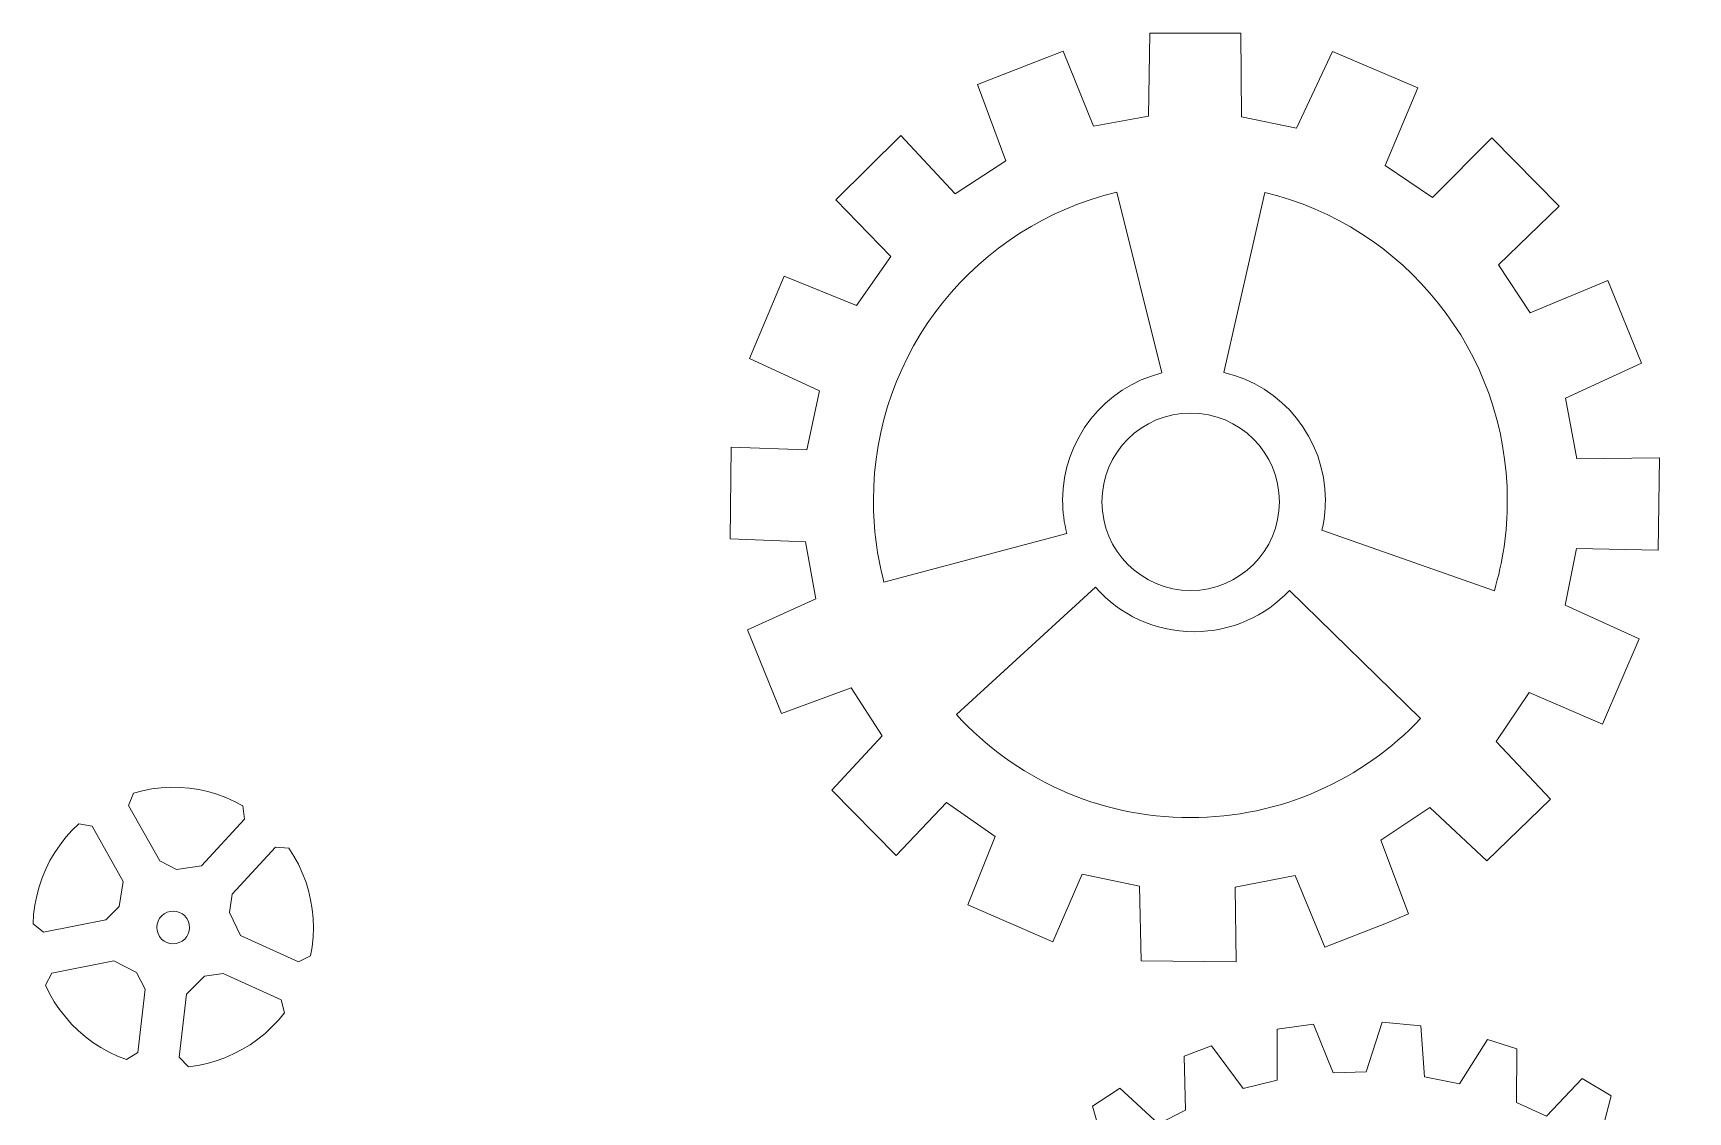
# Model space of a CAD drawing. Header units: centimetres. Extents: x -21.6 to 35.6, y -35.6 to 48.3.
# Drawn here: x 6.64 to 16.25, y 35.26 to 41.53 of the extents above; entities that cross this region are included whole.
import ezdxf

# ---------------------------------------------------------------- set-up
doc = ezdxf.new("R2010")
doc.units = ezdxf.units.CM
doc.header["$MEASUREMENT"] = 0
doc.layers.add('layer 1', color=7, linetype='Continuous')

msp = doc.modelspace()

# ---------------------------------------------------------------- linework, layer by layer
at = {"layer": 'layer 1', "color": 250, "lineweight": 9}
for points, knots in [([(14.62977, 36.41109), (14.62977, 36.41109), (14.50236, 36.35719), (14.50236, 36.35719), (14.50236, 36.35719), (14.50236, 36.35719), (14.14324, 36.21732), (14.14324, 36.21732), (14.14324, 36.21732), (14.14324, 36.21732), (13.97157, 36.63365), (13.97157, 36.63365), (13.97157, 36.63365), (13.97157, 36.63365), (13.62384, 36.56646), (13.62384, 36.56646), (13.62384, 36.56646), (13.62384, 36.56646), (13.62914, 36.13205), (13.62914, 36.13205), (13.62914, 36.13205), (13.62914, 36.13205), (13.07683, 36.1393), (13.07683, 36.1393), (13.07683, 36.1393), (13.07683, 36.1393), (13.06725, 36.57228), (13.06725, 36.57228), (13.06725, 36.57228), (13.06725, 36.57228), (12.73486, 36.64274), (12.73486, 36.64274), (12.73486, 36.64274), (12.73486, 36.64274), (12.56389, 36.2494), (12.56389, 36.2494), (12.56389, 36.2494), (12.56389, 36.2494), (12.07104, 36.46307), (12.07104, 36.46307), (12.07104, 36.46307), (12.07104, 36.46307), (12.22995, 36.86102), (12.22995, 36.86102), (12.22995, 36.86102), (12.22995, 36.86102), (11.94736, 37.05737), (11.94736, 37.05737), (11.94736, 37.05737), (11.94736, 37.05737), (11.65371, 36.75002), (11.65371, 36.75002), (11.65371, 36.75002), (11.65371, 36.75002), (11.28053, 37.12924), (11.28053, 37.12924), (11.28053, 37.12924), (11.28053, 37.12924), (11.57324, 37.44447), (11.57324, 37.44447), (11.57324, 37.44447), (11.57324, 37.44447), (11.39177, 37.72429), (11.39177, 37.72429), (11.39177, 37.72429), (11.39177, 37.72429), (10.98783, 37.57475), (10.98783, 37.57475), (10.98783, 37.57475), (10.98783, 37.57475), (10.79077, 38.06068), (10.79077, 38.06068), (10.79077, 38.06068), (10.79077, 38.06068), (11.18741, 38.2402), (11.18741, 38.2402), (11.18741, 38.2402), (11.18741, 38.2402), (11.12792, 38.57153), (11.12792, 38.57153), (11.12792, 38.57153), (11.12792, 38.57153), (10.69045, 38.58908), (10.69045, 38.58908), (10.69045, 38.58908), (10.69045, 38.58908), (10.69536, 39.12199), (10.69536, 39.12199), (10.69536, 39.12199), (10.69536, 39.12199), (11.13579, 39.10606), (11.13579, 39.10606), (11.13579, 39.10606), (11.13579, 39.10606), (11.20949, 39.45016), (11.20949, 39.45016), (11.20949, 39.45016), (11.20949, 39.45016), (10.80187, 39.6367), (10.80187, 39.6367), (10.80187, 39.6367), (10.80187, 39.6367), (11.00361, 40.11577), (11.00361, 40.11577), (11.00361, 40.11577), (11.00361, 40.11577), (11.42446, 39.94429), (11.42446, 39.94429), (11.42446, 39.94429), (11.42446, 39.94429), (11.62253, 40.22911), (11.62253, 40.22911), (11.62253, 40.22911), (11.62253, 40.22911), (11.30285, 40.55888), (11.30285, 40.55888), (11.30285, 40.55888), (11.30285, 40.55888), (11.68022, 40.93269), (11.68022, 40.93269), (11.68022, 40.93269), (11.68022, 40.93269), (11.99755, 40.5933), (11.99755, 40.5933), (11.99755, 40.5933), (11.99755, 40.5933), (12.29186, 40.78499), (12.29186, 40.78499), (12.29186, 40.78499), (12.29186, 40.78499), (12.12577, 41.2275), (12.12577, 41.2275), (12.12577, 41.2275), (12.12577, 41.2275), (12.49461, 41.37093), (12.49461, 41.37093), (12.49461, 41.37093), (12.49461, 41.37093), (12.62486, 41.42159), (12.62486, 41.42159), (12.62486, 41.42159), (12.62486, 41.42159), (12.80084, 40.98645), (12.80084, 40.98645), (12.80084, 40.98645), (12.80084, 40.98645), (13.12061, 41.04518), (13.12061, 41.04518), (13.12061, 41.04518), (13.12061, 41.04518), (13.1284, 41.52697), (13.1284, 41.52697), (13.1284, 41.52697), (13.1284, 41.52697), (13.65569, 41.52634), (13.65569, 41.52634), (13.65569, 41.52634), (13.65569, 41.52634), (13.66006, 41.04014), (13.66006, 41.04014), (13.66006, 41.04014), (13.66006, 41.04014), (13.97993, 40.97499), (13.97993, 40.97499), (13.97993, 40.97499), (13.97993, 40.97499), (14.1891, 41.41915), (14.1891, 41.41915), (14.1891, 41.41915), (14.1891, 41.41915), (14.68435, 41.20998), (14.68435, 41.20998), (14.68435, 41.20998), (14.68435, 41.20998), (14.49373, 40.7585), (14.49373, 40.7585), (14.49373, 40.7585), (14.49373, 40.7585), (14.76872, 40.5715), (14.76872, 40.5715), (14.76872, 40.5715), (14.76872, 40.5715), (15.11417, 40.91882), (15.11417, 40.91882), (15.11417, 40.91882), (15.11417, 40.91882), (15.5051, 40.52147), (15.5051, 40.52147), (15.5051, 40.52147), (15.5051, 40.52147), (15.15393, 40.18107), (15.15393, 40.18107), (15.15393, 40.18107), (15.15393, 40.18107), (15.33774, 39.90262), (15.33774, 39.90262), (15.33774, 39.90262), (15.33774, 39.90262), (15.78744, 40.09031), (15.78744, 40.09031), (15.78744, 40.09031), (15.78744, 40.09031), (15.98383, 39.60981), (15.98383, 39.60981), (15.98383, 39.60981), (15.98383, 39.60981), (15.54135, 39.40661), (15.54135, 39.40661), (15.54135, 39.40661), (15.54135, 39.40661), (15.60887, 39.05414), (15.60887, 39.05414), (15.60887, 39.05414), (15.60887, 39.05414), (16.08807, 39.05974), (16.08807, 39.05974), (16.08807, 39.05974), (16.08807, 39.05974), (16.08054, 38.52435), (16.08054, 38.52435), (16.08054, 38.52435), (16.08054, 38.52435), (15.60625, 38.53411), (15.60625, 38.53411), (15.60625, 38.53411), (15.60625, 38.53411), (15.54115, 38.20362), (15.54115, 38.20362), (15.54115, 38.20362), (15.54115, 38.20362), (15.97102, 38.00953), (15.97102, 38.00953), (15.97102, 38.00953), (15.97102, 38.00953), (15.7566, 37.51362), (15.7566, 37.51362), (15.7566, 37.51362), (15.7566, 37.51362), (15.33088, 37.69614), (15.33088, 37.69614), (15.33088, 37.69614), (15.33088, 37.69614), (15.13976, 37.41171), (15.13976, 37.41171), (15.13976, 37.41171), (15.13976, 37.41171), (15.45463, 37.07814), (15.45463, 37.07814), (15.45463, 37.07814), (15.45463, 37.07814), (15.08528, 36.71847), (15.08528, 36.71847), (15.08528, 36.71847), (15.08528, 36.71847), (14.75492, 37.0286), (14.75492, 37.0286), (14.75492, 37.0286), (14.75492, 37.0286), (14.47022, 36.8391), (14.47022, 36.8391), (14.47022, 36.8391), (14.47022, 36.8391), (14.62977, 36.41109), (14.62977, 36.41109)], [0, 0, 0, 0, 0.0149254, 0.0149254, 0.0149254, 0.0149254, 0.0298507, 0.0298507, 0.0298507, 0.0298507, 0.0447761, 0.0447761, 0.0447761, 0.0447761, 0.0597015, 0.0597015, 0.0597015, 0.0597015, 0.0746269, 0.0746269, 0.0746269, 0.0746269, 0.0895522, 0.0895522, 0.0895522, 0.0895522, 0.1044776, 0.1044776, 0.1044776, 0.1044776, 0.119403, 0.119403, 0.119403, 0.119403, 0.1343284, 0.1343284, 0.1343284, 0.1343284, 0.1492537, 0.1492537, 0.1492537, 0.1492537, 0.1641791, 0.1641791, 0.1641791, 0.1641791, 0.1791045, 0.1791045, 0.1791045, 0.1791045, 0.1940299, 0.1940299, 0.1940299, 0.1940299, 0.2089552, 0.2089552, 0.2089552, 0.2089552, 0.2238806, 0.2238806, 0.2238806, 0.2238806, 0.238806, 0.238806, 0.238806, 0.238806, 0.2537313, 0.2537313, 0.2537313, 0.2537313, 0.2686567, 0.2686567, 0.2686567, 0.2686567, 0.2835821, 0.2835821, 0.2835821, 0.2835821, 0.2985075, 0.2985075, 0.2985075, 0.2985075, 0.3134328, 0.3134328, 0.3134328, 0.3134328, 0.3283582, 0.3283582, 0.3283582, 0.3283582, 0.3432836, 0.3432836, 0.3432836, 0.3432836, 0.358209, 0.358209, 0.358209, 0.358209, 0.3731343, 0.3731343, 0.3731343, 0.3731343, 0.3880597, 0.3880597, 0.3880597, 0.3880597, 0.4029851, 0.4029851, 0.4029851, 0.4029851, 0.4179104, 0.4179104, 0.4179104, 0.4179104, 0.4328358, 0.4328358, 0.4328358, 0.4328358, 0.4477612, 0.4477612, 0.4477612, 0.4477612, 0.4626866, 0.4626866, 0.4626866, 0.4626866, 0.4776119, 0.4776119, 0.4776119, 0.4776119, 0.4925373, 0.4925373, 0.4925373, 0.4925373, 0.5074627, 0.5074627, 0.5074627, 0.5074627, 0.5223881, 0.5223881, 0.5223881, 0.5223881, 0.5373134, 0.5373134, 0.5373134, 0.5373134, 0.5522388, 0.5522388, 0.5522388, 0.5522388, 0.5671642, 0.5671642, 0.5671642, 0.5671642, 0.5820896, 0.5820896, 0.5820896, 0.5820896, 0.5970149, 0.5970149, 0.5970149, 0.5970149, 0.6119403, 0.6119403, 0.6119403, 0.6119403, 0.6268657, 0.6268657, 0.6268657, 0.6268657, 0.641791, 0.641791, 0.641791, 0.641791, 0.6567164, 0.6567164, 0.6567164, 0.6567164, 0.6716418, 0.6716418, 0.6716418, 0.6716418, 0.6865672, 0.6865672, 0.6865672, 0.6865672, 0.7014925, 0.7014925, 0.7014925, 0.7014925, 0.7164179, 0.7164179, 0.7164179, 0.7164179, 0.7313433, 0.7313433, 0.7313433, 0.7313433, 0.7462687, 0.7462687, 0.7462687, 0.7462687, 0.761194, 0.761194, 0.761194, 0.761194, 0.7761194, 0.7761194, 0.7761194, 0.7761194, 0.7910448, 0.7910448, 0.7910448, 0.7910448, 0.8059701, 0.8059701, 0.8059701, 0.8059701, 0.8208955, 0.8208955, 0.8208955, 0.8208955, 0.8358209, 0.8358209, 0.8358209, 0.8358209, 0.8507463, 0.8507463, 0.8507463, 0.8507463, 0.8656716, 0.8656716, 0.8656716, 0.8656716, 0.880597, 0.880597, 0.880597, 0.880597, 0.8955224, 0.8955224, 0.8955224, 0.8955224, 0.9104478, 0.9104478, 0.9104478, 0.9104478, 0.9253731, 0.9253731, 0.9253731, 0.9253731, 0.9402985, 0.9402985, 0.9402985, 0.9402985, 0.9552239, 0.9552239, 0.9552239, 0.9552239, 0.9701493, 0.9701493, 0.9701493, 0.9701493, 1, 1, 1, 1]), ([(11.58315, 38.33805), (11.54305, 38.48918), (11.52166, 38.64795), (11.52166, 38.8117), (11.52166, 38.8117), (11.52166, 39.68176), (12.12512, 40.41088), (12.93632, 40.60332), (12.93632, 40.60332), (12.93632, 40.60332), (13.19734, 39.55328), (13.19734, 39.55328), (13.19734, 39.55328), (12.86626, 39.46995), (12.62116, 39.17022), (12.62116, 38.81326), (12.62116, 38.81326), (12.62116, 38.74682), (12.62965, 38.68233), (12.64561, 38.62089), (12.64561, 38.62089), (12.64561, 38.62089), (11.58315, 38.33805), (11.58315, 38.33805)], [0, 0, 0, 0, 0.1428571, 0.1428571, 0.1428571, 0.1428571, 0.2857143, 0.2857143, 0.2857143, 0.2857143, 0.4285714, 0.4285714, 0.4285714, 0.4285714, 0.5714286, 0.5714286, 0.5714286, 0.5714286, 0.7142857, 0.7142857, 0.7142857, 0.7142857, 1, 1, 1, 1]), ([(15.12882, 38.28833), (15.17791, 38.45421), (15.20427, 38.62989), (15.20427, 38.8117), (15.20427, 38.8117), (15.20427, 39.67949), (14.60395, 40.40709), (13.79595, 40.60181), (13.79595, 40.60181), (13.79595, 40.60181), (13.55807, 39.55642), (13.55807, 39.55642), (13.55807, 39.55642), (13.89572, 39.47774), (14.14727, 39.17488), (14.14727, 38.81326), (14.14727, 38.81326), (14.14727, 38.75373), (14.14045, 38.69576), (14.12756, 38.64017), (14.12756, 38.64017), (14.12756, 38.64017), (15.12882, 38.28833), (15.12882, 38.28833)], [0, 0, 0, 0, 0.1428571, 0.1428571, 0.1428571, 0.1428571, 0.2857143, 0.2857143, 0.2857143, 0.2857143, 0.4285714, 0.4285714, 0.4285714, 0.4285714, 0.5714286, 0.5714286, 0.5714286, 0.5714286, 0.7142857, 0.7142857, 0.7142857, 0.7142857, 1, 1, 1, 1]), ([(13.36476, 39.32041), (13.64941, 39.32041), (13.88017, 39.08965), (13.88017, 38.80501), (13.88017, 38.80501), (13.88017, 38.52036), (13.64941, 38.2896), (13.36476, 38.2896), (13.36476, 38.2896), (13.08012, 38.2896), (12.84936, 38.52036), (12.84936, 38.80501), (12.84936, 38.80501), (12.84936, 39.08965), (13.08012, 39.32041), (13.36476, 39.32041)], [0, 0, 0, 0, 0.2, 0.2, 0.2, 0.2, 0.4, 0.4, 0.4, 0.4, 0.6, 0.6, 0.6, 0.6, 1, 1, 1, 1]), ([(12.00423, 37.569), (12.34088, 37.20112), (12.82498, 36.9704), (13.36296, 36.9704), (13.36296, 36.9704), (13.88954, 36.9704), (14.36449, 37.19145), (14.70009, 37.5458), (14.70009, 37.5458), (14.70009, 37.5458), (13.9384, 38.28873), (13.9384, 38.28873), (13.9384, 38.28873), (13.79933, 38.14185), (13.60247, 38.05021), (13.38421, 38.05021), (13.38421, 38.05021), (13.15652, 38.05021), (12.9521, 38.14994), (12.8123, 38.3081), (12.8123, 38.3081), (12.8123, 38.3081), (12.00423, 37.569), (12.00423, 37.569)], [0, 0, 0, 0, 0.1428571, 0.1428571, 0.1428571, 0.1428571, 0.2857143, 0.2857143, 0.2857143, 0.2857143, 0.4285714, 0.4285714, 0.4285714, 0.4285714, 0.5714286, 0.5714286, 0.5714286, 0.5714286, 0.7142857, 0.7142857, 0.7142857, 0.7142857, 1, 1, 1, 1]), ([(15.90158, 30.87716), (15.90158, 30.87716), (15.76735, 30.78748), (15.76735, 30.78748), (15.76735, 30.78748), (15.76735, 30.78748), (15.53417, 30.98762), (15.53417, 30.98762), (15.53417, 30.98762), (15.53417, 30.98762), (15.34945, 30.89307), (15.34945, 30.89307), (15.34945, 30.89307), (15.34945, 30.89307), (15.37795, 30.5879), (15.37795, 30.5879), (15.37795, 30.5879), (15.37795, 30.5879), (15.22913, 30.53147), (15.22913, 30.53147), (15.22913, 30.53147), (15.22913, 30.53147), (15.04709, 30.7785), (15.04709, 30.7785), (15.04709, 30.7785), (15.04709, 30.7785), (14.83009, 30.72361), (14.83009, 30.72361), (14.83009, 30.72361), (14.83009, 30.72361), (14.80967, 30.42353), (14.80967, 30.42353), (14.80967, 30.42353), (14.80967, 30.42353), (14.62218, 30.39786), (14.62218, 30.39786), (14.62218, 30.39786), (14.62218, 30.39786), (14.51478, 30.68087), (14.51478, 30.68087), (14.51478, 30.68087), (14.51478, 30.68087), (14.28991, 30.67574), (14.28991, 30.67574), (14.28991, 30.67574), (14.28991, 30.67574), (14.20835, 30.38746), (14.20835, 30.38746), (14.20835, 30.38746), (14.20835, 30.38746), (14.00086, 30.4059), (14.00086, 30.4059), (14.00086, 30.4059), (14.00086, 30.4059), (13.98121, 30.70262), (13.98121, 30.70262), (13.98121, 30.70262), (13.98121, 30.70262), (13.74735, 30.75022), (13.74735, 30.75022), (13.74735, 30.75022), (13.74735, 30.75022), (13.59801, 30.4891), (13.59801, 30.4891), (13.59801, 30.4891), (13.59801, 30.4891), (13.41402, 30.54936), (13.41402, 30.54936), (13.41402, 30.54936), (13.41402, 30.54936), (13.42466, 30.8578), (13.42466, 30.8578), (13.42466, 30.8578), (13.42466, 30.8578), (13.2313, 30.94826), (13.2313, 30.94826), (13.2313, 30.94826), (13.2313, 30.94826), (13.0228, 30.73019), (13.0228, 30.73019), (13.0228, 30.73019), (13.0228, 30.73019), (12.84569, 30.8392), (12.84569, 30.8392), (12.84569, 30.8392), (12.84569, 30.8392), (12.94027, 31.12795), (12.94027, 31.12795), (12.94027, 31.12795), (12.94027, 31.12795), (12.78386, 31.25064), (12.78386, 31.25064), (12.78386, 31.25064), (12.78386, 31.25064), (12.52702, 31.08906), (12.52702, 31.08906), (12.52702, 31.08906), (12.52702, 31.08906), (12.37855, 31.23536), (12.37855, 31.23536), (12.37855, 31.23536), (12.37855, 31.23536), (12.54314, 31.48682), (12.54314, 31.48682), (12.54314, 31.48682), (12.54314, 31.48682), (12.41761, 31.64072), (12.41761, 31.64072), (12.41761, 31.64072), (12.41761, 31.64072), (12.12212, 31.55302), (12.12212, 31.55302), (12.12212, 31.55302), (12.12212, 31.55302), (12.0208, 31.71143), (12.0208, 31.71143), (12.0208, 31.71143), (12.0208, 31.71143), (12.22635, 31.93928), (12.22635, 31.93928), (12.22635, 31.93928), (12.22635, 31.93928), (12.14959, 32.09417), (12.14959, 32.09417), (12.14959, 32.09417), (12.14959, 32.09417), (11.84346, 32.06941), (11.84346, 32.06941), (11.84346, 32.06941), (11.84346, 32.06941), (11.77736, 32.25076), (11.77736, 32.25076), (11.77736, 32.25076), (11.77736, 32.25076), (12.02618, 32.4339), (12.02618, 32.4339), (12.02618, 32.4339), (12.02618, 32.4339), (11.98089, 32.62608), (11.98089, 32.62608), (11.98089, 32.62608), (11.98089, 32.62608), (11.68139, 32.64746), (11.68139, 32.64746), (11.68139, 32.64746), (11.68139, 32.64746), (11.65611, 32.85181), (11.65611, 32.85181), (11.65611, 32.85181), (11.65611, 32.85181), (11.94049, 32.96033), (11.94049, 32.96033), (11.94049, 32.96033), (11.94049, 32.96033), (11.93851, 33.16002), (11.93851, 33.16002), (11.93851, 33.16002), (11.93851, 33.16002), (11.6515, 33.25437), (11.6515, 33.25437), (11.6515, 33.25437), (11.6515, 33.25437), (11.67076, 33.44986), (11.67076, 33.44986), (11.67076, 33.44986), (11.67076, 33.44986), (11.97111, 33.4886), (11.97111, 33.4886), (11.97111, 33.4886), (11.97111, 33.4886), (12.01205, 33.68203), (12.01205, 33.68203), (12.01205, 33.68203), (12.01205, 33.68203), (11.7567, 33.85131), (11.7567, 33.85131), (11.7567, 33.85131), (11.7567, 33.85131), (11.81801, 34.0342), (11.81801, 34.0342), (11.81801, 34.0342), (11.81801, 34.0342), (12.12997, 34.02992), (12.12997, 34.02992), (12.12997, 34.02992), (12.12997, 34.02992), (12.19375, 34.16709), (12.19375, 34.16709), (12.19375, 34.16709), (12.19375, 34.16709), (11.99062, 34.40497), (11.99062, 34.40497), (11.99062, 34.40497), (11.99062, 34.40497), (12.08612, 34.56218), (12.08612, 34.56218), (12.08612, 34.56218), (12.08612, 34.56218), (12.39186, 34.49305), (12.39186, 34.49305), (12.39186, 34.49305), (12.39186, 34.49305), (12.49775, 34.62923), (12.49775, 34.62923), (12.49775, 34.62923), (12.49775, 34.62923), (12.34508, 34.89712), (12.34508, 34.89712), (12.34508, 34.89712), (12.34508, 34.89712), (12.47485, 35.03081), (12.47485, 35.03081), (12.47485, 35.03081), (12.47485, 35.03081), (12.74139, 34.88104), (12.74139, 34.88104), (12.74139, 34.88104), (12.74139, 34.88104), (12.87911, 34.99531), (12.87911, 34.99531), (12.87911, 34.99531), (12.87911, 34.99531), (12.79539, 35.29504), (12.79539, 35.29504), (12.79539, 35.29504), (12.79539, 35.29504), (12.9278, 35.38141), (12.9278, 35.38141), (12.9278, 35.38141), (12.9278, 35.38141), (12.95335, 35.39806), (12.95335, 35.39806), (12.95335, 35.39806), (12.95335, 35.39806), (13.17849, 35.19205), (13.17849, 35.19205), (13.17849, 35.19205), (13.17849, 35.19205), (13.33439, 35.27136), (13.33439, 35.27136), (13.33439, 35.27136), (13.33439, 35.27136), (13.32635, 35.58539), (13.32635, 35.58539), (13.32635, 35.58539), (13.32635, 35.58539), (13.48503, 35.64441), (13.48503, 35.64441), (13.48503, 35.64441), (13.48503, 35.64441), (13.67068, 35.39756), (13.67068, 35.39756), (13.67068, 35.39756), (13.67068, 35.39756), (13.86806, 35.44615), (13.86806, 35.44615), (13.86806, 35.44615), (13.86806, 35.44615), (13.86733, 35.74238), (13.86733, 35.74238), (13.86733, 35.74238), (13.86733, 35.74238), (14.07915, 35.7717), (14.07915, 35.7717), (14.07915, 35.7717), (14.07915, 35.7717), (14.1921, 35.4888), (14.1921, 35.4888), (14.1921, 35.4888), (14.1921, 35.4888), (14.3839, 35.4934), (14.3839, 35.4934), (14.3839, 35.4934), (14.3839, 35.4934), (14.47776, 35.78165), (14.47776, 35.78165), (14.47776, 35.78165), (14.47776, 35.78165), (14.70154, 35.76167), (14.70154, 35.76167), (14.70154, 35.76167), (14.70154, 35.76167), (14.72245, 35.46454), (14.72245, 35.46454), (14.72245, 35.46454), (14.72245, 35.46454), (14.92673, 35.42339), (14.92673, 35.42339), (14.92673, 35.42339), (14.92673, 35.42339), (15.08953, 35.68131), (15.08953, 35.68131), (15.08953, 35.68131), (15.08953, 35.68131), (15.2587, 35.62688), (15.2587, 35.62688), (15.2587, 35.62688), (15.2587, 35.62688), (15.25669, 35.31588), (15.25669, 35.31588), (15.25669, 35.31588), (15.25669, 35.31588), (15.43188, 35.236), (15.43188, 35.236), (15.43188, 35.236), (15.43188, 35.236), (15.63912, 35.45598), (15.63912, 35.45598), (15.63912, 35.45598), (15.63912, 35.45598), (15.80836, 35.35535), (15.80836, 35.35535), (15.80836, 35.35535), (15.80836, 35.35535), (15.73006, 35.05716), (15.73006, 35.05716), (15.73006, 35.05716), (15.73006, 35.05716), (15.89456, 34.93071), (15.89456, 34.93071), (15.89456, 34.93071), (15.89456, 34.93071), (16.13061, 35.11163), (16.13061, 35.11163), (16.13061, 35.11163), (16.13061, 35.11163), (16.278, 34.9717), (16.278, 34.9717), (16.278, 34.9717), (16.278, 34.9717), (16.1347, 34.6992), (16.1347, 34.6992), (16.1347, 34.6992), (16.1347, 34.6992), (16.25918, 34.54981), (16.25918, 34.54981), (16.25918, 34.54981), (16.25918, 34.54981), (16.54549, 34.65229), (16.54549, 34.65229), (16.54549, 34.65229), (16.54549, 34.65229), (16.65703, 34.4831), (16.65703, 34.4831), (16.65703, 34.4831), (16.65703, 34.4831), (16.44839, 34.2631), (16.44839, 34.2631), (16.44839, 34.2631), (16.44839, 34.2631), (16.54392, 34.07408), (16.54392, 34.07408), (16.54392, 34.07408), (16.54392, 34.07408), (16.84804, 34.10371), (16.84804, 34.10371), (16.84804, 34.10371), (16.84804, 34.10371), (16.91352, 33.92535), (16.91352, 33.92535), (16.91352, 33.92535), (16.91352, 33.92535), (16.66337, 33.74808), (16.66337, 33.74808), (16.66337, 33.74808), (16.66337, 33.74808), (16.70767, 33.56659), (16.70767, 33.56659), (16.70767, 33.56659), (16.70767, 33.56659), (17.00726, 33.54871), (17.00726, 33.54871), (17.00726, 33.54871), (17.00726, 33.54871), (17.03509, 33.34012), (17.03509, 33.34012), (17.03509, 33.34012), (17.03509, 33.34012), (16.75019, 33.25208), (16.75019, 33.25208), (16.75019, 33.25208), (16.75019, 33.25208), (16.75515, 33.02182), (16.75515, 33.02182), (16.75515, 33.02182), (16.75515, 33.02182), (17.04295, 32.93458), (17.04295, 32.93458), (17.04295, 32.93458), (17.04295, 32.93458), (17.02351, 32.72623), (17.02351, 32.72623), (17.02351, 32.72623), (17.02351, 32.72623), (16.7263, 32.70535), (16.7263, 32.70535), (16.7263, 32.70535), (16.7263, 32.70535), (16.68528, 32.50285), (16.68528, 32.50285), (16.68528, 32.50285), (16.68528, 32.50285), (16.94357, 32.34152), (16.94357, 32.34152), (16.94357, 32.34152), (16.94357, 32.34152), (16.88133, 32.15087), (16.88133, 32.15087), (16.88133, 32.15087), (16.88133, 32.15087), (16.5795, 32.17768), (16.5795, 32.17768), (16.5795, 32.17768), (16.5795, 32.17768), (16.4933, 31.98941), (16.4933, 31.98941), (16.4933, 31.98941), (16.4933, 31.98941), (16.71176, 31.78014), (16.71176, 31.78014), (16.71176, 31.78014), (16.71176, 31.78014), (16.61925, 31.6252), (16.61925, 31.6252), (16.61925, 31.6252), (16.61925, 31.6252), (16.31911, 31.70053), (16.31911, 31.70053), (16.31911, 31.70053), (16.31911, 31.70053), (16.20522, 31.55121), (16.20522, 31.55121), (16.20522, 31.55121), (16.20522, 31.55121), (16.36876, 31.2946), (16.36876, 31.2946), (16.36876, 31.2946), (16.36876, 31.2946), (16.24038, 31.1593), (16.24038, 31.1593), (16.24038, 31.1593), (16.24038, 31.1593), (15.98747, 31.32018), (15.98747, 31.32018), (15.98747, 31.32018), (15.98747, 31.32018), (15.81597, 31.17485), (15.81597, 31.17485), (15.81597, 31.17485), (15.81597, 31.17485), (15.92049, 30.88978), (15.92049, 30.88978), (15.92049, 30.88978), (15.92049, 30.88978), (15.90158, 30.87716), (15.90158, 30.87716)], [0, 0, 0, 0, 0.0086957, 0.0086957, 0.0086957, 0.0086957, 0.0173913, 0.0173913, 0.0173913, 0.0173913, 0.026087, 0.026087, 0.026087, 0.026087, 0.0347826, 0.0347826, 0.0347826, 0.0347826, 0.0434783, 0.0434783, 0.0434783, 0.0434783, 0.0521739, 0.0521739, 0.0521739, 0.0521739, 0.0608696, 0.0608696, 0.0608696, 0.0608696, 0.0695652, 0.0695652, 0.0695652, 0.0695652, 0.0782609, 0.0782609, 0.0782609, 0.0782609, 0.0869565, 0.0869565, 0.0869565, 0.0869565, 0.0956522, 0.0956522, 0.0956522, 0.0956522, 0.1043478, 0.1043478, 0.1043478, 0.1043478, 0.1130435, 0.1130435, 0.1130435, 0.1130435, 0.1217391, 0.1217391, 0.1217391, 0.1217391, 0.1304348, 0.1304348, 0.1304348, 0.1304348, 0.1391304, 0.1391304, 0.1391304, 0.1391304, 0.1478261, 0.1478261, 0.1478261, 0.1478261, 0.1565217, 0.1565217, 0.1565217, 0.1565217, 0.1652174, 0.1652174, 0.1652174, 0.1652174, 0.173913, 0.173913, 0.173913, 0.173913, 0.1826087, 0.1826087, 0.1826087, 0.1826087, 0.1913043, 0.1913043, 0.1913043, 0.1913043, 0.2, 0.2, 0.2, 0.2, 0.2086957, 0.2086957, 0.2086957, 0.2086957, 0.2173913, 0.2173913, 0.2173913, 0.2173913, 0.226087, 0.226087, 0.226087, 0.226087, 0.2347826, 0.2347826, 0.2347826, 0.2347826, 0.2434783, 0.2434783, 0.2434783, 0.2434783, 0.2521739, 0.2521739, 0.2521739, 0.2521739, 0.2608696, 0.2608696, 0.2608696, 0.2608696, 0.2695652, 0.2695652, 0.2695652, 0.2695652, 0.2782609, 0.2782609, 0.2782609, 0.2782609, 0.2869565, 0.2869565, 0.2869565, 0.2869565, 0.2956522, 0.2956522, 0.2956522, 0.2956522, 0.3043478, 0.3043478, 0.3043478, 0.3043478, 0.3130435, 0.3130435, 0.3130435, 0.3130435, 0.3217391, 0.3217391, 0.3217391, 0.3217391, 0.3304348, 0.3304348, 0.3304348, 0.3304348, 0.3391304, 0.3391304, 0.3391304, 0.3391304, 0.3478261, 0.3478261, 0.3478261, 0.3478261, 0.3565217, 0.3565217, 0.3565217, 0.3565217, 0.3652174, 0.3652174, 0.3652174, 0.3652174, 0.373913, 0.373913, 0.373913, 0.373913, 0.3826087, 0.3826087, 0.3826087, 0.3826087, 0.3913043, 0.3913043, 0.3913043, 0.3913043, 0.4, 0.4, 0.4, 0.4, 0.4086957, 0.4086957, 0.4086957, 0.4086957, 0.4173913, 0.4173913, 0.4173913, 0.4173913, 0.426087, 0.426087, 0.426087, 0.426087, 0.4347826, 0.4347826, 0.4347826, 0.4347826, 0.4434783, 0.4434783, 0.4434783, 0.4434783, 0.4521739, 0.4521739, 0.4521739, 0.4521739, 0.4608696, 0.4608696, 0.4608696, 0.4608696, 0.4695652, 0.4695652, 0.4695652, 0.4695652, 0.4782609, 0.4782609, 0.4782609, 0.4782609, 0.4869565, 0.4869565, 0.4869565, 0.4869565, 0.4956522, 0.4956522, 0.4956522, 0.4956522, 0.5043478, 0.5043478, 0.5043478, 0.5043478, 0.5130435, 0.5130435, 0.5130435, 0.5130435, 0.5217391, 0.5217391, 0.5217391, 0.5217391, 0.5304348, 0.5304348, 0.5304348, 0.5304348, 0.5391304, 0.5391304, 0.5391304, 0.5391304, 0.5478261, 0.5478261, 0.5478261, 0.5478261, 0.5565217, 0.5565217, 0.5565217, 0.5565217, 0.5652174, 0.5652174, 0.5652174, 0.5652174, 0.573913, 0.573913, 0.573913, 0.573913, 0.5826087, 0.5826087, 0.5826087, 0.5826087, 0.5913043, 0.5913043, 0.5913043, 0.5913043, 0.6, 0.6, 0.6, 0.6, 0.6086957, 0.6086957, 0.6086957, 0.6086957, 0.6173913, 0.6173913, 0.6173913, 0.6173913, 0.626087, 0.626087, 0.626087, 0.626087, 0.6347826, 0.6347826, 0.6347826, 0.6347826, 0.6434783, 0.6434783, 0.6434783, 0.6434783, 0.6521739, 0.6521739, 0.6521739, 0.6521739, 0.6608696, 0.6608696, 0.6608696, 0.6608696, 0.6695652, 0.6695652, 0.6695652, 0.6695652, 0.6782609, 0.6782609, 0.6782609, 0.6782609, 0.6869565, 0.6869565, 0.6869565, 0.6869565, 0.6956522, 0.6956522, 0.6956522, 0.6956522, 0.7043478, 0.7043478, 0.7043478, 0.7043478, 0.7130435, 0.7130435, 0.7130435, 0.7130435, 0.7217391, 0.7217391, 0.7217391, 0.7217391, 0.7304348, 0.7304348, 0.7304348, 0.7304348, 0.7391304, 0.7391304, 0.7391304, 0.7391304, 0.7478261, 0.7478261, 0.7478261, 0.7478261, 0.7565217, 0.7565217, 0.7565217, 0.7565217, 0.7652174, 0.7652174, 0.7652174, 0.7652174, 0.773913, 0.773913, 0.773913, 0.773913, 0.7826087, 0.7826087, 0.7826087, 0.7826087, 0.7913043, 0.7913043, 0.7913043, 0.7913043, 0.8, 0.8, 0.8, 0.8, 0.8086957, 0.8086957, 0.8086957, 0.8086957, 0.8173913, 0.8173913, 0.8173913, 0.8173913, 0.826087, 0.826087, 0.826087, 0.826087, 0.8347826, 0.8347826, 0.8347826, 0.8347826, 0.8434783, 0.8434783, 0.8434783, 0.8434783, 0.8521739, 0.8521739, 0.8521739, 0.8521739, 0.8608696, 0.8608696, 0.8608696, 0.8608696, 0.8695652, 0.8695652, 0.8695652, 0.8695652, 0.8782609, 0.8782609, 0.8782609, 0.8782609, 0.8869565, 0.8869565, 0.8869565, 0.8869565, 0.8956522, 0.8956522, 0.8956522, 0.8956522, 0.9043478, 0.9043478, 0.9043478, 0.9043478, 0.9130435, 0.9130435, 0.9130435, 0.9130435, 0.9217391, 0.9217391, 0.9217391, 0.9217391, 0.9304348, 0.9304348, 0.9304348, 0.9304348, 0.9391304, 0.9391304, 0.9391304, 0.9391304, 0.9478261, 0.9478261, 0.9478261, 0.9478261, 0.9565217, 0.9565217, 0.9565217, 0.9565217, 0.9652174, 0.9652174, 0.9652174, 0.9652174, 0.973913, 0.973913, 0.973913, 0.973913, 0.9826087, 0.9826087, 0.9826087, 0.9826087, 1, 1, 1, 1])]:
    msp.add_open_spline(points, degree=3, knots=knots, dxfattribs=at)
at = {"layer": 'layer 1', "lineweight": 9}
for points, knots in [([(7.61938, 36.69065), (7.61938, 36.69065), (7.86932, 36.96226), (7.86932, 36.96226), (7.86932, 36.96226), (7.86932, 36.96226), (7.858, 37.03943), (7.858, 37.03943), (7.858, 37.03943), (7.858, 37.03943), (7.8096, 37.06493), (7.8096, 37.06493), (7.8096, 37.06493), (7.8096, 37.06493), (7.75961, 37.08714), (7.75961, 37.08714), (7.75961, 37.08714), (7.75961, 37.08714), (7.70824, 37.10593), (7.70824, 37.10593), (7.70824, 37.10593), (7.70824, 37.10593), (7.65573, 37.12123), (7.65573, 37.12123), (7.65573, 37.12123), (7.65573, 37.12123), (7.6023, 37.13298), (7.6023, 37.13298), (7.6023, 37.13298), (7.6023, 37.13298), (7.54821, 37.1411), (7.54821, 37.1411), (7.54821, 37.1411), (7.54821, 37.1411), (7.49369, 37.14559), (7.49369, 37.14559), (7.49369, 37.14559), (7.49369, 37.14559), (7.43899, 37.14639), (7.43899, 37.14639), (7.43899, 37.14639), (7.43899, 37.14639), (7.38437, 37.14352), (7.38437, 37.14352), (7.38437, 37.14352), (7.38437, 37.14352), (7.33006, 37.137), (7.33006, 37.137), (7.33006, 37.137), (7.33006, 37.137), (7.27631, 37.12684), (7.27631, 37.12684), (7.27631, 37.12684), (7.27631, 37.12684), (7.22336, 37.11309), (7.22336, 37.11309), (7.22336, 37.11309), (7.22336, 37.11309), (7.19467, 37.04057), (7.19467, 37.04057), (7.19467, 37.04057), (7.19467, 37.04057), (7.37574, 36.71893), (7.37574, 36.71893), (7.37574, 36.71893), (7.37574, 36.71893), (7.4733, 36.66915), (7.4733, 36.66915), (7.4733, 36.66915), (7.4733, 36.66915), (7.61938, 36.69065), (7.61938, 36.69065)], [0, 0, 0, 0, 0.0526316, 0.0526316, 0.0526316, 0.0526316, 0.1052632, 0.1052632, 0.1052632, 0.1052632, 0.1578947, 0.1578947, 0.1578947, 0.1578947, 0.2105263, 0.2105263, 0.2105263, 0.2105263, 0.2631579, 0.2631579, 0.2631579, 0.2631579, 0.3157895, 0.3157895, 0.3157895, 0.3157895, 0.3684211, 0.3684211, 0.3684211, 0.3684211, 0.4210526, 0.4210526, 0.4210526, 0.4210526, 0.4736842, 0.4736842, 0.4736842, 0.4736842, 0.5263158, 0.5263158, 0.5263158, 0.5263158, 0.5789474, 0.5789474, 0.5789474, 0.5789474, 0.6315789, 0.6315789, 0.6315789, 0.6315789, 0.6842105, 0.6842105, 0.6842105, 0.6842105, 0.7368421, 0.7368421, 0.7368421, 0.7368421, 0.7894737, 0.7894737, 0.7894737, 0.7894737, 0.8421053, 0.8421053, 0.8421053, 0.8421053, 0.8947368, 0.8947368, 0.8947368, 0.8947368, 1, 1, 1, 1]), ([(7.16457, 36.60004), (7.16457, 36.60004), (6.98348, 36.92168), (6.98348, 36.92168), (6.98348, 36.92168), (6.98348, 36.92168), (6.90659, 36.93474), (6.90659, 36.93474), (6.90659, 36.93474), (6.90659, 36.93474), (6.86738, 36.89661), (6.86738, 36.89661), (6.86738, 36.89661), (6.86738, 36.89661), (6.83081, 36.85593), (6.83081, 36.85593), (6.83081, 36.85593), (6.83081, 36.85593), (6.79707, 36.81288), (6.79707, 36.81288), (6.79707, 36.81288), (6.79707, 36.81288), (6.76629, 36.76766), (6.76629, 36.76766), (6.76629, 36.76766), (6.76629, 36.76766), (6.73861, 36.72048), (6.73861, 36.72048), (6.73861, 36.72048), (6.73861, 36.72048), (6.71416, 36.67154), (6.71416, 36.67154), (6.71416, 36.67154), (6.71416, 36.67154), (6.69305, 36.62108), (6.69305, 36.62108), (6.69305, 36.62108), (6.69305, 36.62108), (6.67538, 36.56931), (6.67538, 36.56931), (6.67538, 36.56931), (6.67538, 36.56931), (6.66123, 36.51647), (6.66123, 36.51647), (6.66123, 36.51647), (6.66123, 36.51647), (6.65066, 36.4628), (6.65066, 36.4628), (6.65066, 36.4628), (6.65066, 36.4628), (6.64371, 36.40855), (6.64371, 36.40855), (6.64371, 36.40855), (6.64371, 36.40855), (6.64042, 36.35395), (6.64042, 36.35395), (6.64042, 36.35395), (6.64042, 36.35395), (6.70052, 36.30424), (6.70052, 36.30424), (6.70052, 36.30424), (6.70052, 36.30424), (7.06238, 36.37706), (7.06238, 36.37706), (7.06238, 36.37706), (7.06238, 36.37706), (7.13986, 36.45446), (7.13986, 36.45446), (7.13986, 36.45446), (7.13986, 36.45446), (7.16457, 36.60004), (7.16457, 36.60004)], [0, 0, 0, 0, 0.0526316, 0.0526316, 0.0526316, 0.0526316, 0.1052632, 0.1052632, 0.1052632, 0.1052632, 0.1578947, 0.1578947, 0.1578947, 0.1578947, 0.2105263, 0.2105263, 0.2105263, 0.2105263, 0.2631579, 0.2631579, 0.2631579, 0.2631579, 0.3157895, 0.3157895, 0.3157895, 0.3157895, 0.3684211, 0.3684211, 0.3684211, 0.3684211, 0.4210526, 0.4210526, 0.4210526, 0.4210526, 0.4736842, 0.4736842, 0.4736842, 0.4736842, 0.5263158, 0.5263158, 0.5263158, 0.5263158, 0.5789474, 0.5789474, 0.5789474, 0.5789474, 0.6315789, 0.6315789, 0.6315789, 0.6315789, 0.6842105, 0.6842105, 0.6842105, 0.6842105, 0.7368421, 0.7368421, 0.7368421, 0.7368421, 0.7894737, 0.7894737, 0.7894737, 0.7894737, 0.8421053, 0.8421053, 0.8421053, 0.8421053, 0.8947368, 0.8947368, 0.8947368, 0.8947368, 1, 1, 1, 1]), ([(7.84611, 36.28609), (7.84611, 36.28609), (8.18167, 36.13231), (8.18167, 36.13231), (8.18167, 36.13231), (8.18167, 36.13231), (8.25155, 36.16694), (8.25155, 36.16694), (8.25155, 36.16694), (8.25155, 36.16694), (8.26086, 36.22085), (8.26086, 36.22085), (8.26086, 36.22085), (8.26086, 36.22085), (8.26652, 36.27524), (8.26652, 36.27524), (8.26652, 36.27524), (8.26652, 36.27524), (8.26852, 36.32991), (8.26852, 36.32991), (8.26852, 36.32991), (8.26852, 36.32991), (8.26685, 36.38459), (8.26685, 36.38459), (8.26685, 36.38459), (8.26685, 36.38459), (8.26151, 36.43903), (8.26151, 36.43903), (8.26151, 36.43903), (8.26151, 36.43903), (8.25252, 36.49299), (8.25252, 36.49299), (8.25252, 36.49299), (8.25252, 36.49299), (8.23994, 36.54621), (8.23994, 36.54621), (8.23994, 36.54621), (8.23994, 36.54621), (8.2238, 36.59848), (8.2238, 36.59848), (8.2238, 36.59848), (8.2238, 36.59848), (8.2042, 36.64954), (8.2042, 36.64954), (8.2042, 36.64954), (8.2042, 36.64954), (8.1812, 36.69918), (8.1812, 36.69918), (8.1812, 36.69918), (8.1812, 36.69918), (8.15493, 36.74716), (8.15493, 36.74716), (8.15493, 36.74716), (8.15493, 36.74716), (8.12549, 36.79327), (8.12549, 36.79327), (8.12549, 36.79327), (8.12549, 36.79327), (8.04766, 36.79816), (8.04766, 36.79816), (8.04766, 36.79816), (8.04766, 36.79816), (7.79771, 36.52655), (7.79771, 36.52655), (7.79771, 36.52655), (7.79771, 36.52655), (7.78053, 36.41839), (7.78053, 36.41839), (7.78053, 36.41839), (7.78053, 36.41839), (7.84611, 36.28609), (7.84611, 36.28609)], [0, 0, 0, 0, 0.0526316, 0.0526316, 0.0526316, 0.0526316, 0.1052632, 0.1052632, 0.1052632, 0.1052632, 0.1578947, 0.1578947, 0.1578947, 0.1578947, 0.2105263, 0.2105263, 0.2105263, 0.2105263, 0.2631579, 0.2631579, 0.2631579, 0.2631579, 0.3157895, 0.3157895, 0.3157895, 0.3157895, 0.3684211, 0.3684211, 0.3684211, 0.3684211, 0.4210526, 0.4210526, 0.4210526, 0.4210526, 0.4736842, 0.4736842, 0.4736842, 0.4736842, 0.5263158, 0.5263158, 0.5263158, 0.5263158, 0.5789474, 0.5789474, 0.5789474, 0.5789474, 0.6315789, 0.6315789, 0.6315789, 0.6315789, 0.6842105, 0.6842105, 0.6842105, 0.6842105, 0.7368421, 0.7368421, 0.7368421, 0.7368421, 0.7894737, 0.7894737, 0.7894737, 0.7894737, 0.8421053, 0.8421053, 0.8421053, 0.8421053, 0.8947368, 0.8947368, 0.8947368, 0.8947368, 1, 1, 1, 1]), ([(7.54244, 36.36788), (7.52281, 36.41654), (7.46746, 36.44007), (7.4188, 36.42044), (7.4188, 36.42044), (7.37014, 36.40081), (7.3466, 36.34546), (7.36623, 36.2968), (7.36623, 36.2968), (7.38586, 36.24815), (7.44121, 36.22461), (7.48987, 36.24424), (7.48987, 36.24424), (7.53852, 36.26386), (7.56206, 36.31922), (7.54244, 36.36788)], [0, 0, 0, 0, 0.2, 0.2, 0.2, 0.2, 0.4, 0.4, 0.4, 0.4, 0.6, 0.6, 0.6, 0.6, 1, 1, 1, 1]), ([(7.11019, 36.13948), (7.11019, 36.13948), (6.74834, 36.06665), (6.74834, 36.06665), (6.74834, 36.06665), (6.74834, 36.06665), (6.71215, 35.99757), (6.71215, 35.99757), (6.71215, 35.99757), (6.71215, 35.99757), (6.7363, 35.94849), (6.7363, 35.94849), (6.7363, 35.94849), (6.7363, 35.94849), (6.76369, 35.90114), (6.76369, 35.90114), (6.76369, 35.90114), (6.76369, 35.90114), (6.79421, 35.85574), (6.79421, 35.85574), (6.79421, 35.85574), (6.79421, 35.85574), (6.8277, 35.8125), (6.8277, 35.8125), (6.8277, 35.8125), (6.8277, 35.8125), (6.86402, 35.77159), (6.86402, 35.77159), (6.86402, 35.77159), (6.86402, 35.77159), (6.903, 35.73322), (6.903, 35.73322), (6.903, 35.73322), (6.903, 35.73322), (6.94448, 35.69755), (6.94448, 35.69755), (6.94448, 35.69755), (6.94448, 35.69755), (6.98826, 35.66475), (6.98826, 35.66475), (6.98826, 35.66475), (6.98826, 35.66475), (7.03413, 35.63496), (7.03413, 35.63496), (7.03413, 35.63496), (7.03413, 35.63496), (7.08191, 35.60831), (7.08191, 35.60831), (7.08191, 35.60831), (7.08191, 35.60831), (7.13136, 35.58495), (7.13136, 35.58495), (7.13136, 35.58495), (7.13136, 35.58495), (7.18227, 35.56495), (7.18227, 35.56495), (7.18227, 35.56495), (7.18227, 35.56495), (7.24812, 35.60674), (7.24812, 35.60674), (7.24812, 35.60674), (7.24812, 35.60674), (7.29067, 35.9734), (7.29067, 35.9734), (7.29067, 35.9734), (7.29067, 35.9734), (7.24101, 36.07099), (7.24101, 36.07099), (7.24101, 36.07099), (7.24101, 36.07099), (7.11019, 36.13948), (7.11019, 36.13948)], [0, 0, 0, 0, 0.0526316, 0.0526316, 0.0526316, 0.0526316, 0.1052632, 0.1052632, 0.1052632, 0.1052632, 0.1578947, 0.1578947, 0.1578947, 0.1578947, 0.2105263, 0.2105263, 0.2105263, 0.2105263, 0.2631579, 0.2631579, 0.2631579, 0.2631579, 0.3157895, 0.3157895, 0.3157895, 0.3157895, 0.3684211, 0.3684211, 0.3684211, 0.3684211, 0.4210526, 0.4210526, 0.4210526, 0.4210526, 0.4736842, 0.4736842, 0.4736842, 0.4736842, 0.5263158, 0.5263158, 0.5263158, 0.5263158, 0.5789474, 0.5789474, 0.5789474, 0.5789474, 0.6315789, 0.6315789, 0.6315789, 0.6315789, 0.6842105, 0.6842105, 0.6842105, 0.6842105, 0.7368421, 0.7368421, 0.7368421, 0.7368421, 0.7894737, 0.7894737, 0.7894737, 0.7894737, 0.8421053, 0.8421053, 0.8421053, 0.8421053, 0.8947368, 0.8947368, 0.8947368, 0.8947368, 1, 1, 1, 1]), ([(7.53142, 35.94545), (7.53142, 35.94545), (7.48885, 35.5788), (7.48885, 35.5788), (7.48885, 35.5788), (7.48885, 35.5788), (7.54337, 35.52303), (7.54337, 35.52303), (7.54337, 35.52303), (7.54337, 35.52303), (7.59751, 35.53084), (7.59751, 35.53084), (7.59751, 35.53084), (7.59751, 35.53084), (7.65101, 35.54226), (7.65101, 35.54226), (7.65101, 35.54226), (7.65101, 35.54226), (7.70362, 35.55725), (7.70362, 35.55725), (7.70362, 35.55725), (7.70362, 35.55725), (7.7551, 35.57574), (7.7551, 35.57574), (7.7551, 35.57574), (7.7551, 35.57574), (7.80523, 35.59764), (7.80523, 35.59764), (7.80523, 35.59764), (7.80523, 35.59764), (7.85377, 35.62286), (7.85377, 35.62286), (7.85377, 35.62286), (7.85377, 35.62286), (7.9005, 35.65128), (7.9005, 35.65128), (7.9005, 35.65128), (7.9005, 35.65128), (7.94522, 35.68278), (7.94522, 35.68278), (7.94522, 35.68278), (7.94522, 35.68278), (7.98773, 35.7172), (7.98773, 35.7172), (7.98773, 35.7172), (7.98773, 35.7172), (8.02783, 35.75441), (8.02783, 35.75441), (8.02783, 35.75441), (8.02783, 35.75441), (8.06534, 35.79422), (8.06534, 35.79422), (8.06534, 35.79422), (8.06534, 35.79422), (8.1001, 35.83646), (8.1001, 35.83646), (8.1001, 35.83646), (8.1001, 35.83646), (8.0807, 35.912), (8.0807, 35.912), (8.0807, 35.912), (8.0807, 35.912), (7.74514, 36.06578), (7.74514, 36.06578), (7.74514, 36.06578), (7.74514, 36.06578), (7.63697, 36.0487), (7.63697, 36.0487), (7.63697, 36.0487), (7.63697, 36.0487), (7.53142, 35.94545), (7.53142, 35.94545)], [0, 0, 0, 0, 0.0526316, 0.0526316, 0.0526316, 0.0526316, 0.1052632, 0.1052632, 0.1052632, 0.1052632, 0.1578947, 0.1578947, 0.1578947, 0.1578947, 0.2105263, 0.2105263, 0.2105263, 0.2105263, 0.2631579, 0.2631579, 0.2631579, 0.2631579, 0.3157895, 0.3157895, 0.3157895, 0.3157895, 0.3684211, 0.3684211, 0.3684211, 0.3684211, 0.4210526, 0.4210526, 0.4210526, 0.4210526, 0.4736842, 0.4736842, 0.4736842, 0.4736842, 0.5263158, 0.5263158, 0.5263158, 0.5263158, 0.5789474, 0.5789474, 0.5789474, 0.5789474, 0.6315789, 0.6315789, 0.6315789, 0.6315789, 0.6842105, 0.6842105, 0.6842105, 0.6842105, 0.7368421, 0.7368421, 0.7368421, 0.7368421, 0.7894737, 0.7894737, 0.7894737, 0.7894737, 0.8421053, 0.8421053, 0.8421053, 0.8421053, 0.8947368, 0.8947368, 0.8947368, 0.8947368, 1, 1, 1, 1])]:
    msp.add_open_spline(points, degree=3, knots=knots, dxfattribs=at)

doc.saveas('drawing.dxf')
